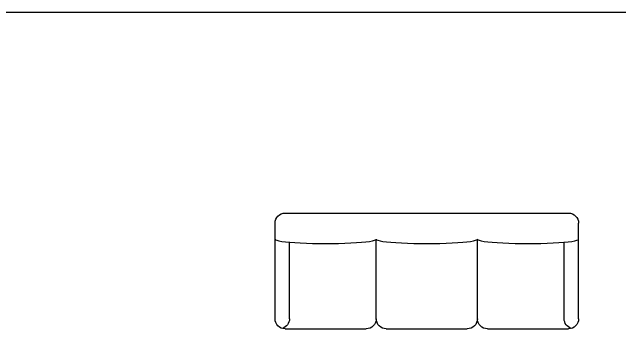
# Model space of a CAD drawing. Extents: x 381 to 417.7, y 184.4 to 253.5.
# Drawn here: x 402.202 to 406.826, y 240.59 to 242.998 of the extents above; entities that cross this region are included whole.
import ezdxf

# ---------------------------------------------------------------- set-up
doc = ezdxf.new("R2010")
doc.units = 0
doc.header["$MEASUREMENT"] = 0
doc.layers.get('0').update_dxf_attribs({"linetype": 'CONTINUOUS'})
doc.layers.add('CAIXILHOS', color=7, linetype='CONTINUOUS')
doc.layers.add('PAREDE', color=6, linetype='CONTINUOUS')

# ---------------------------------------------------------------- blocks, each defined once
blk = doc.blocks.new('A$C4BEA38C6')
for p, q in [((2.233, 0.88), (0.077, 0.88)), ((0, 0.077), (0, 0.803)), ((2.31, 0.077), (2.31, 0.803)), ((0.11, 0.077), (0.11, 0.6586)), ((0.77, 0.077), (0.77, 0.682)), ((1.54, 0.077), (1.54, 0.682)), ((2.2, 0.077), (2.2, 0.6586)), ((0.693, 0), (0.077, 0)), ((1.463, 0), (0.847, 0)), ((2.233, 0), (1.617, 0))]:
    blk.add_line(p, q)
for centre, start, end in [((0.077, 0.803), 90, 180), ((2.233, 0.803), 360, 90), ((0.077, 0.077), 180, 270), ((0.033, 0.077), 286.6015, 0), ((0.693, 0.077), 270, 0), ((0.847, 0.077), 180, 270), ((1.463, 0.077), 270, 360), ((1.617, 0.077), 180, 270), ((2.277, 0.077), 180, 253.3985), ((2.233, 0.077), 270, 360)]:
    blk.add_arc(centre, 0.077, start, end)
at = {"extrusion": (0, 0, -1)}
for centre in [(0.385, 0.682), (1.155, 0.682), (1.925, 0.682)]:
    blk.add_ellipse(centre, major_axis=(0.385, 0), ratio=0.086992, start_param=0, end_param=3.141593, dxfattribs=at)

msp = doc.modelspace()

# ---------------------------------------------------------------- linework, layer by layer
at = {"layer": 'PAREDE'}
msp.add_line((398.3665, 242.9982), (407.9662, 242.9982), dxfattribs=at)

# ---------------------------------------------------------------- block references
at = {"layer": 'CAIXILHOS', "xscale": -1}
msp.add_blockref('A$C4BEA38C6', (406.5118, 240.5899), dxfattribs=at)

doc.saveas('drawing.dxf')
